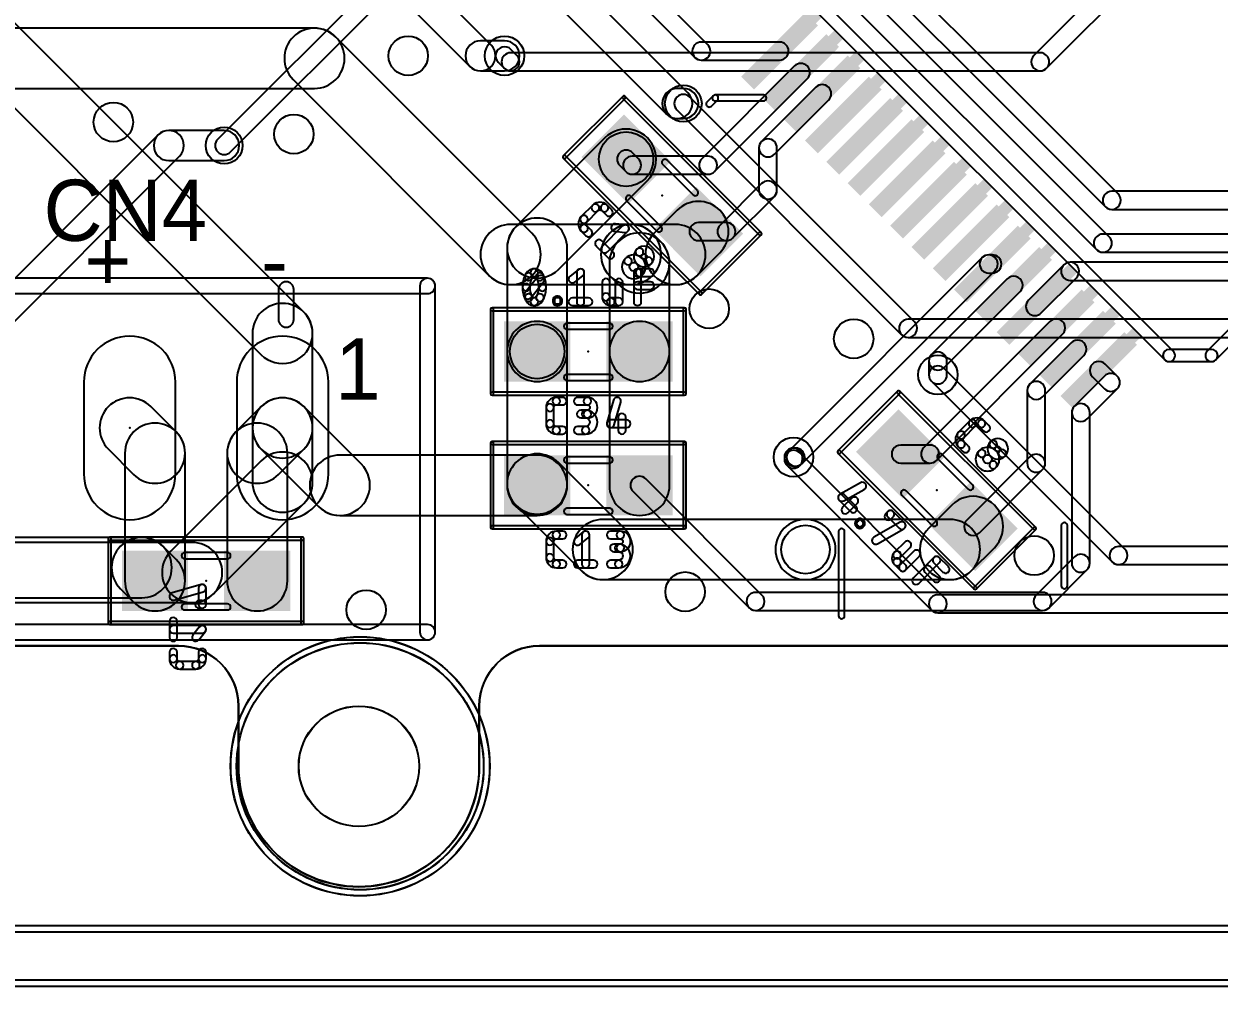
# Model space of a CAD drawing. Extents: x -4.5 to 73, y -1.7 to 47.2.
# Drawn here: x 9.51 to 29.37, y -1.65 to 14.33 of the extents above; entities that cross this region are included whole.
import ezdxf
from ezdxf.enums import TextEntityAlignment as Align

# ---------------------------------------------------------------- set-up
doc = ezdxf.new("R2010")
doc.units = 0
for name, color, linetype in [('1', 12, 'CONTINUOUS'), ('16', 132, 'CONTINUOUS'), ('17', 110, 'CONTINUOUS'), ('18', 110, 'CONTINUOUS'), ('20', 31, 'CONTINUOUS'), ('21', 253, 'CONTINUOUS'), ('22', 253, 'CONTINUOUS'), ('23', 53, 'CONTINUOUS'), ('24', 53, 'CONTINUOUS'), ('25', 253, 'CONTINUOUS'), ('26', 253, 'CONTINUOUS'), ('27', 253, 'CONTINUOUS'), ('39', 12, 'CONTINUOUS'), ('40', 132, 'CONTINUOUS'), ('41', 12, 'CONTINUOUS'), ('42', 132, 'CONTINUOUS'), ('51', 253, 'CONTINUOUS'), ('52', 253, 'CONTINUOUS')]:
    doc.layers.add(name, color=color, linetype=linetype)

# ---------------------------------------------------------------- blocks, each defined once
blk = doc.blocks.new('RECT')
blk.add_solid([(-0.5, -0.5), (0.5, -0.5), (-0.5, 0.5), (0.5, 0.5)])
blk = doc.blocks.new('LONGP100')
blk.add_lwpolyline([(-0.5, -0.5), (0.5, -0.5, 1), (0.5, 0.5), (-0.5, 0.5, 1)], format="xyb", close=True)
blk = doc.blocks.new('ROUNDV')
blk.add_circle((0, 0), 0.5)

msp = doc.modelspace()

# ---------------------------------------------------------------- linework, layer by layer
at = {"layer": '1'}
for points in [[(17.0676, 17.3676), (20.6629, 13.7724, 1), (20.875, 13.9845), (17.2798, 17.5798, 1)], [(20.5466, 13.1846), (16.9156, 16.8156, 1), (16.562, 16.462), (20.193, 12.831, 1)], [(21.9629, 16.813), (27.4819, 11.2939, 1), (27.694, 11.5061), (22.175, 17.0251, 1)], [(17.2768, 13.9768), (15.4768, 15.7768, 1), (15.1232, 15.4232), (16.9232, 13.6232, 1)], [(22.9578, 14.9578), (27.3331, 10.5825, 1), (27.5453, 10.7947), (23.17, 15.17, 1)], [(14.3413, 14.2588), (5.6925, 14.2588, 1), (5.6925, 13.2588), (14.3413, 13.2588, 1)], [(13.9877, 13.4052), (17.2464, 10.1464, 1), (17.9536, 10.8536), (14.6948, 14.1123, 1)], [(17.1, 13.55), (17.5, 13.55, 1), (17.5, 14.05), (17.1, 14.05, 1)], [(22.0689, 14.0285), (20.7689, 14.0285, 1), (20.7689, 13.7285), (22.0689, 13.7285, 1)], [(22.3164, 13.631), (20.775, 12.0896, 1), (20.9872, 11.8775), (22.5285, 13.4188, 1)], [(22.67, 13.2774), (21.77, 12.3774, 1), (21.9821, 12.1653), (22.8821, 13.0653, 1)], [(20.3698, 12.7578), (20.4698, 12.7578, 1), (20.4698, 13.2578), (20.3698, 13.2578, 1)], [(11.7445, 12.4868), (8.5545, 9.2968, 1), (8.908, 8.9432), (12.098, 12.1332, 1)], [(12.841, 12.56), (11.9213, 12.56, 1), (11.9213, 12.06), (12.841, 12.06, 1)], [(21.726, 12.2714), (21.726, 11.5714, 1), (22.026, 11.5714), (22.026, 12.2714, 1)], [(19.725, 12.0896), (19.625, 12.1896, 1), (19.4129, 11.9775), (19.5129, 11.8775, 1)], [(20.8811, 12.1335), (19.619, 12.1335, 1), (19.619, 11.8335), (20.8811, 11.8335, 1)], [(21.77, 11.6774), (21.0801, 10.9875, 1), (21.2922, 10.7754), (21.9821, 11.4653, 1)], [(31.3, 11.55), (27.5879, 11.55, 1), (27.5879, 11.25), (31.3, 11.25, 1)], [(20.6931, 10.1464), (21.0746, 10.5279, 1), (20.3675, 11.235), (19.986, 10.8536, 1)], [(17.6, 10), (19.6, 10, 1), (19.6, 11), (17.6, 11, 1)], [(20.0948, 10.7123), (19.9536, 10.8536, 1), (19.2464, 10.1464), (19.3877, 10.0052, 1)], [(19.6, 10), (20.3396, 10, 1), (20.3396, 11), (19.6, 11, 1)], [(21.1861, 11.0315), (20.721, 11.0315, 1), (20.721, 10.7315), (21.1861, 10.7315, 1)], [(20.2413, 8.89), (20.2413, 10.3588, 1), (19.2413, 10.3588), (19.2413, 8.89, 1)], [(27.4392, 10.5386), (31.1584, 10.5386, 1), (31.1584, 10.8386), (27.4392, 10.8386, 1)], [(25.4369, 10.449), (22.2299, 7.242, 1), (22.442, 7.0299), (25.649, 10.2369, 1)], [(25.5429, 10.1929), (25.6045, 10.1929, 1), (25.6045, 10.4929), (25.5429, 10.4929, 1)], [(26.4176, 9.5298), (27.0029, 10.115, 1), (26.7907, 10.3271), (26.2055, 9.7419, 1)], [(29.5789, 10.3711), (26.8968, 10.3711, 1), (26.8968, 10.0711), (29.5789, 10.0711, 1)], [(24.8061, 8.6253), (26.0641, 9.8833, 1), (25.8519, 10.0954), (24.5939, 8.8374, 1)], [(18.5413, 6.6675), (18.5413, 8.89, 1), (17.5413, 8.89), (17.5413, 6.6675, 1)], [(20.2413, 6.6675), (20.2413, 8.89, 1), (19.2413, 8.89), (19.2413, 6.6675, 1)], [(26.559, 9.3883), (24.4627, 7.292, 1), (24.6748, 7.0799), (26.7712, 9.1762, 1)], [(26.4395, 8.1374), (27.1247, 8.8227, 1), (26.9126, 9.0348), (26.2274, 8.3495, 1)], [(24.85, 8.5), (24.85, 8.7314, 1), (24.55, 8.7314), (24.55, 8.5, 1)], [(27.2662, 8.4691), (27.4662, 8.2691, 1), (27.6783, 8.4812), (27.4783, 8.6812, 1)], [(26.1834, 8.2435), (26.1834, 7.0338, 1), (26.4834, 7.0338), (26.4834, 8.2435, 1)], [(27.4662, 8.4812), (26.9662, 7.9812, 1), (27.1783, 7.7691), (27.6783, 8.2691, 1)], [(13.4577, 7.2664), (14.4102, 6.3139, 1), (15.1173, 7.0211), (14.1648, 7.9736, 1)], [(13.3113, 7.62), (13.3113, 6.72, 1), (14.3113, 6.72), (14.3113, 7.62, 1)], [(26.9222, 7.8752), (26.9222, 5.3722, 1), (27.2222, 5.3722), (27.2222, 7.8752, 1)], [(13.4577, 7.0736), (11.9564, 5.5723, 1), (12.6636, 4.8652), (14.1648, 6.3664, 1)], [(14.7637, 6.1675), (18.0413, 6.1675, 1), (18.0413, 7.1675), (14.7637, 7.1675, 1)], [(22.3, 6.9859), (22.3359, 6.9859, 1), (22.3359, 7.2859), (22.3, 7.2859, 1)], [(24.5688, 7.3359), (24.0815, 7.336, 1), (24.0814, 7.036), (24.5687, 7.0359, 1)], [(25.3896, 5.8779), (26.4395, 6.9278, 1), (26.2274, 7.1399), (25.1775, 6.09, 1)], [(21.7757, 4.8452), (19.8473, 6.7736, 1), (19.6352, 6.5614), (21.5636, 4.633, 1)], [(24.93, 6.3375), (24.546, 5.9536, 1), (25.2531, 5.2464), (25.6371, 5.6304, 1)], [(24.8996, 6.1), (22.5, 6.1, 1), (22.5, 5.1), (24.8996, 5.1, 1)], [(12.31, 5.7188), (7.3925, 5.7188, 1), (7.3925, 4.7188), (12.31, 4.7188, 1)], [(26.9662, 5.4783), (26.333, 4.8452, 1), (26.5452, 4.633), (27.1783, 5.2662, 1)], [(26.4391, 4.8891), (21.6697, 4.8891, 1), (21.6697, 4.5891), (26.4391, 4.5891, 1)], [(-0.8, -1.65), (72.4, -1.65, 1), (72.4, -1.55), (-0.8, -1.55, 1)]]:
    msp.add_lwpolyline(points, format="xyb", close=True, dxfattribs=at)
at = {"layer": '16'}
for points in [[(7.3464, 14.9464), (13.4577, 8.8352, 1), (14.1648, 9.5423), (8.0536, 15.6536, 1)], [(27.7939, 15.3061), (26.2939, 13.8061, 1), (26.5061, 13.5939), (28.0061, 15.0939, 1)], [(15.3423, 15.0235), (12.7349, 12.4161, 1), (12.9471, 12.2039), (15.5545, 14.8113, 1)], [(17.3939, 13.6939), (17.4939, 13.5939, 1), (17.7061, 13.8061), (17.6061, 13.9061, 1)], [(26.4, 13.85), (17.6, 13.85, 1), (17.6, 13.55), (26.4, 13.55, 1)], [(24.3095, 9.3803), (20.5759, 13.1139, 1), (20.3637, 12.9017), (24.0973, 9.1681, 1)], [(18.3948, 10.2523), (19.8725, 11.73, 1), (19.1654, 12.4371), (17.6877, 10.9594, 1)], [(18.5413, 8.89), (18.5413, 10.6058, 1), (17.5413, 10.6058), (17.5413, 8.89, 1)], [(13.3113, 9.1888), (13.3113, 7.62, 1), (14.3113, 7.62), (14.3113, 9.1888, 1)], [(18.5413, 6.69), (18.5413, 8.89, 1), (17.5413, 8.89), (17.5413, 6.69, 1)], [(24.2034, 9.1242), (33.0252, 9.1242, 1), (33.0252, 9.4242), (24.2034, 9.4242, 1)], [(27.8061, 5.6061), (24.8061, 8.6061, 1), (24.5939, 8.3939), (27.5939, 5.3939, 1)], [(12.0448, 7.5536), (11.6248, 7.9736, 1), (10.9177, 7.2664), (11.3377, 6.8464, 1)], [(13.7448, 6.8464), (14.1648, 7.2664, 1), (13.4577, 7.9736), (13.0377, 7.5536, 1)], [(12.1913, 5.08), (12.1913, 7.2, 1), (11.1913, 7.2), (11.1913, 5.08, 1)], [(13.8913, 5.08), (13.8913, 7.2, 1), (12.8913, 7.2), (12.8913, 5.08, 1)], [(19.4848, 5.9536), (18.3948, 7.0436, 1), (17.6877, 6.3364), (18.7777, 5.2464, 1)], [(22.45, 7.1), (22.45, 7.1359, 1), (22.15, 7.1359), (22.15, 7.1, 1)], [(24.8061, 4.8061), (22.4061, 7.2061, 1), (22.1939, 6.9939), (24.5939, 4.5939, 1)], [(22.5, 6.1), (19.1313, 6.1, 1), (19.1313, 5.1), (22.5, 5.1, 1)], [(7.3, 4.8), (11.4713, 4.8, 1), (11.4713, 5.8), (7.3, 5.8, 1)], [(11.1177, 4.9464), (11.3377, 4.7264, 1), (12.0448, 5.4336), (11.8248, 5.6536, 1)], [(36.6, 5.65), (27.7, 5.65, 1), (27.7, 5.35), (36.6, 5.35, 1)], [(44.9, 4.85), (24.7, 4.85, 1), (24.7, 4.55), (44.9, 4.55, 1)], [(-4.4, -0.75), (72.9, -0.75, 1), (72.9, -0.65), (-4.4, -0.65, 1)]]:
    msp.add_lwpolyline(points, format="xyb", close=True, dxfattribs=at)
at = {"layer": '20'}
for points in [[(2, 3.9995), (12.0797, 3.9995, 1), (12.0797, 4.0005), (2, 4.0005, 1)], [(13.0792, 3, 1), (13.0802, 3, 0.4142), (12.0797, 4.0005, 1), (12.0797, 3.9995, -0.4142)], [(18.0797, 3.9995, 1), (18.0797, 4.0005, 0.4142), (17.0792, 3, 1), (17.0802, 3, -0.4142)], [(18.0797, 3.9995), (34.2077, 3.9996, 1), (34.2077, 4.0005), (18.0797, 4.0005, 1)], [(13.0792, 3), (13.0792, 2, 1), (13.0802, 2), (13.0802, 3, 1)], [(17.0802, 2), (17.0802, 3, 1), (17.0792, 3), (17.0792, 2, 1)], [(13.0802, 2, 1), (13.0792, 2, 1), (17.0802, 2, 1), (17.0792, 2, -1)]]:
    msp.add_lwpolyline(points, format="xyb", close=True, dxfattribs=at)
for radius in [1.0005, 0.9995]:
    msp.add_circle((15.0797, 2), radius, dxfattribs=at)
at = {"layer": '21'}
for points in [[(28.6108, 8.8945), (22.3882, 15.117, 1), (22.2446, 14.9734), (28.4671, 8.7508, 1)], [(35.3967, 15.117), (29.1742, 8.8945, 1), (29.3179, 8.7508), (35.5404, 14.9734, 1)], [(16.2213, 10.1045), (6.3213, 10.1045, 1), (6.3213, 9.8505), (16.2213, 9.8505, 1)], [(13.7442, 9.92), (13.7442, 9.42, 1), (13.9983, 9.42), (13.9983, 9.92, 1)], [(16.3483, 4.2275), (16.3483, 9.9775, 1), (16.0943, 9.9775), (16.0943, 4.2275, 1)], [(29.2461, 8.9243), (28.5389, 8.9243, 1), (28.5389, 8.7211), (29.2461, 8.7211, 1)], [(6.3213, 4.1005), (16.2213, 4.1005, 1), (16.2213, 4.3545), (6.3213, 4.3545, 1)]]:
    msp.add_lwpolyline(points, format="xyb", close=True, dxfattribs=at)
at = {"layer": '23'}
for p in [(20.12, 11.4825), (18.8912, 8.89), (11.2713, 7.62), (18.8912, 6.6675), (24.6825, 6.585)]:
    msp.add_point(p, dxfattribs=at)
at = {"layer": '24'}
msp.add_point((12.5412, 5.08), dxfattribs=at)
at = {"layer": '25'}
for points in [[(18.8643, 11.0399), (19.0539, 11.2295, 1), (18.9641, 11.3193), (18.7745, 11.1297, 1)], [(19.1158, 11.2295, 1), (19.2056, 11.3193, 0.4142), (18.9641, 11.3193, 1), (19.0539, 11.2295, -0.4142)], [(19.1158, 11.2295), (19.1916, 11.1536, 1), (19.2814, 11.2434), (19.2056, 11.3193, 1)], [(18.8643, 11.0399, 1), (18.7745, 11.1297, 0.4142), (18.7745, 10.8882, 1), (18.8643, 10.978, -0.4142)], [(18.9402, 10.9022), (18.8643, 10.978, 1), (18.7745, 10.8882), (18.8504, 10.8124, 1)], [(19.4601, 10.975), (19.1188, 10.6337, 1), (19.2086, 10.5439), (19.5499, 10.8852, 1)], [(19.3273, 10.8859), (19.4979, 10.867, 1), (19.512, 10.9932), (19.3413, 11.0122, 1)], [(19.024, 10.6387), (19.2136, 10.4491, 1), (19.3034, 10.5389), (19.1138, 10.7285, 1)], [(19.7861, 10.4972, 1), (19.6963, 10.587, 1), (19.9378, 10.3456, 1), (19.848, 10.4354, -1)], [(19.848, 10.4354, 1), (19.9378, 10.3456, 1), (19.6963, 10.587, 1), (19.7861, 10.4972, -1)], [(19.5965, 10.3456, 1), (19.5067, 10.4354, 1), (19.7861, 10.156, 1), (19.6963, 10.2458, -1)], [(19.6963, 10.2458, 1), (19.7861, 10.156, 1), (19.5067, 10.4354, 1), (19.5965, 10.3456, -1)], [(18.3601, 8.001, 1), (18.3601, 8.128, 0.4142), (18.1893, 7.9573, 1), (18.3163, 7.9573, -0.4142)], [(18.3163, 7.6891), (18.3163, 7.9573, 1), (18.1893, 7.9573), (18.1893, 7.6891, 1)], [(18.3601, 8.001), (18.4673, 8.001, 1), (18.4673, 8.128), (18.3601, 8.128, 1)], [(18.7129, 8.001), (18.8738, 8.001, 1), (18.8738, 8.128), (18.7129, 8.128, 1)], [(18.8738, 7.9135, 1), (18.8738, 7.7865, 1), (18.8738, 8.128, 1), (18.8738, 8.001, -1)], [(19.3077, 8.0819), (19.2005, 7.7066, 1), (19.3226, 7.6717), (19.4298, 8.0471, 1)], [(18.3163, 7.6891, 1), (18.1893, 7.6891, 0.4142), (18.3601, 7.5184, 1), (18.3601, 7.6454, -0.4142)], [(18.8738, 7.9135), (18.7665, 7.9135, 1), (18.7665, 7.7865), (18.8738, 7.7865, 1)], [(18.847, 7.6454, 1), (18.847, 7.5184, 1), (18.847, 7.9135, 1), (18.847, 7.7865, -1)], [(19.2615, 7.6256), (19.5297, 7.6256, 1), (19.5297, 7.7526), (19.2615, 7.7526, 1)], [(19.3857, 7.7964), (19.3857, 7.5819, 1), (19.5127, 7.5819), (19.5127, 7.7964, 1)], [(25.1295, 7.4571), (25.3191, 7.6467, 1), (25.2293, 7.7365), (25.0397, 7.5469, 1)], [(25.3809, 7.6467, 1), (25.4707, 7.7365, 0.4142), (25.2293, 7.7365, 1), (25.3191, 7.6467, -0.4142)], [(25.3809, 7.6467), (25.4568, 7.5708, 1), (25.5466, 7.6606), (25.4707, 7.7365, 1)], [(18.4673, 7.6454), (18.3601, 7.6454, 1), (18.3601, 7.5184), (18.4673, 7.5184, 1)], [(18.7129, 7.5184), (18.847, 7.5184, 1), (18.847, 7.6454), (18.7129, 7.6454, 1)], [(25.1295, 7.4571, 1), (25.0397, 7.5469, 0.4142), (25.0397, 7.3054, 1), (25.1295, 7.3952, -0.4142)], [(25.2053, 7.3194), (25.1295, 7.3952, 1), (25.0397, 7.3054), (25.1155, 7.2296, 1)], [(25.6633, 7.3024, 1), (25.5735, 7.3922, 1), (25.815, 7.1507, 1), (25.7252, 7.2405, -1)], [(25.7252, 7.2405, 1), (25.815, 7.1507, 1), (25.5735, 7.3922, 1), (25.6633, 7.3024, -1)], [(25.4738, 7.1507, 1), (25.384, 7.2405, 1), (25.6633, 6.9611, 1), (25.5735, 7.051, -1)], [(25.5735, 7.051, 1), (25.6633, 6.9611, 1), (25.384, 7.2405, 1), (25.4738, 7.1507, -1)], [(18.3601, 5.7785, 1), (18.3601, 5.9055, 0.4142), (18.1893, 5.7348, 1), (18.3163, 5.7348, -0.4142)], [(18.3163, 5.4666), (18.3163, 5.7348, 1), (18.1893, 5.7348), (18.1893, 5.4666, 1)], [(18.3601, 5.7785), (18.4673, 5.7785, 1), (18.4673, 5.9055), (18.3601, 5.9055, 1)], [(18.7526, 5.6852), (18.8866, 5.7924, 1), (18.8073, 5.8916), (18.6732, 5.7843, 1)], [(18.7835, 5.842), (18.7835, 5.3594, 1), (18.9105, 5.3594), (18.9105, 5.842, 1)], [(19.2615, 5.7785), (19.4224, 5.7785, 1), (19.4224, 5.9055), (19.2615, 5.9055, 1)], [(19.4224, 5.691, 1), (19.4224, 5.564, 1), (19.4224, 5.9055, 1), (19.4224, 5.7785, -1)], [(19.4224, 5.691), (19.3152, 5.691, 1), (19.3152, 5.564), (19.4224, 5.564, 1)], [(19.3956, 5.4229, 1), (19.3956, 5.2959, 1), (19.3956, 5.691, 1), (19.3956, 5.564, -1)], [(18.3163, 5.4666, 1), (18.1893, 5.4666, 0.4142), (18.3601, 5.2959, 1), (18.3601, 5.4229, -0.4142)], [(18.4673, 5.4229), (18.3601, 5.4229, 1), (18.3601, 5.2959), (18.4673, 5.2959, 1)], [(18.7129, 5.2959), (18.981, 5.2959, 1), (18.981, 5.4229), (18.7129, 5.4229, 1)], [(19.2615, 5.2959), (19.3956, 5.2959, 1), (19.3956, 5.4229), (19.2615, 5.4229, 1)]]:
    msp.add_lwpolyline(points, format="xyb", close=True, dxfattribs=at)
at = {"layer": '26'}
for points in [[(12.4608, 5.0176), (11.9782, 4.8835, 1), (12.0121, 4.7612), (12.4947, 4.8952, 1)], [(12.5412, 4.6883), (12.5412, 4.9564, 1), (12.4143, 4.9564), (12.4143, 4.6883, 1)], [(12.4241, 4.6248), (12.4778, 4.6248, 1), (12.4778, 4.7518), (12.4241, 4.7518, 1)], [(12.0587, 4.1397), (12.0587, 4.4078, 1), (11.9317, 4.4078), (11.9317, 4.1397, 1)], [(12.4778, 4.3372), (11.9952, 4.3372, 1), (11.9952, 4.2102), (12.4778, 4.2102, 1)], [(12.4201, 4.1), (12.5273, 4.234, 1), (12.4282, 4.3134), (12.3209, 4.1793, 1)], [(11.9317, 3.8941), (11.9317, 3.7868, 1), (12.0587, 3.7868), (12.0587, 3.8941, 1)], [(12.0587, 3.7868, 1), (11.9317, 3.7868, 0.4142), (12.1024, 3.6161, 1), (12.1024, 3.7431, -0.4142)], [(12.3705, 3.7431, 1), (12.3705, 3.6161, 0.4142), (12.5412, 3.7868, 1), (12.4143, 3.7868, -0.4142)], [(12.5412, 3.7868), (12.5412, 3.8941, 1), (12.4143, 3.8941), (12.4143, 3.7868, 1)], [(12.1024, 3.6161), (12.3705, 3.6161, 1), (12.3705, 3.7431), (12.1024, 3.7431, 1)]]:
    msp.add_lwpolyline(points, format="xyb", close=True, dxfattribs=at)
at = {"layer": '27'}
for points in [[(17.9568, 10.1032, 1), (17.8426, 10.1589, 0.1139), (17.796, 9.9568, 1), (17.923, 9.9568, -0.1139)], [(17.9359, 9.7831), (18.1504, 10.0512, 1), (18.0512, 10.1305), (17.8367, 9.8624, 1)], [(17.9935, 10.1346, 1), (17.9935, 10.2616, 0.3205), (17.8396, 10.1517, 1), (17.9598, 10.1105, -0.3205)], [(18.0273, 10.1105, 1), (18.1475, 10.1517, 0.3205), (17.9935, 10.2616, 1), (17.9935, 10.1346, -0.3205)], [(18.0641, 9.9568, 1), (18.1911, 9.9568, 0.1139), (18.1445, 10.1589, 1), (18.0303, 10.1032, -0.1139)], [(18.6673, 10.0413), (18.8013, 10.1485, 1), (18.722, 10.2477), (18.5879, 10.1404, 1)], [(18.6981, 10.1981), (18.6981, 9.7155, 1), (18.8251, 9.7155), (18.8251, 10.1981, 1)], [(19.772, 9.7155), (19.772, 10.1981, 1), (19.645, 10.1981), (19.645, 9.7155, 1)], [(19.7085, 10.1346), (19.923, 10.1346, 1), (19.923, 10.2616), (19.7085, 10.2616, 1)], [(17.923, 9.9568, 1), (17.796, 9.9568, 0.1139), (17.8426, 9.7547, 1), (17.9568, 9.8103, -0.1139)], [(18.0303, 9.8103, 1), (18.1445, 9.7547, 0.1139), (18.1911, 9.9568, 1), (18.0641, 9.9568, -0.1139)], [(19.1212, 10.0372), (19.1212, 9.7959, 1), (19.2482, 9.7959), (19.2482, 10.0372, 1)], [(19.4627, 9.7155), (19.4627, 10.0372, 1), (19.3357, 10.0372), (19.3357, 9.7155, 1)], [(19.7085, 9.9201), (19.923, 9.9201, 1), (19.923, 10.0471), (19.7085, 10.0471, 1)], [(17.9598, 9.8031, 1), (17.8396, 9.7619, 0.3205), (17.9935, 9.652, 1), (17.9935, 9.779, -0.3205)], [(17.9935, 9.779, 1), (17.9935, 9.652, 0.3205), (18.1475, 9.7619, 1), (18.0273, 9.8031, -0.3205)], [(18.4277, 9.7155), (18.4277, 9.7423, 1), (18.3007, 9.7423), (18.3007, 9.7155, 1)], [(18.3642, 9.6788), (18.391, 9.6788, 1), (18.391, 9.8058), (18.3642, 9.8058, 1)], [(18.391, 9.779), (18.3642, 9.779, 1), (18.3642, 9.652), (18.391, 9.652, 1)], [(18.3275, 9.7423), (18.3275, 9.7155, 1), (18.4545, 9.7155), (18.4545, 9.7423, 1)], [(18.6276, 9.652), (18.8957, 9.652, 1), (18.8957, 9.779), (18.6276, 9.779, 1)], [(19.2482, 9.7959, 1), (19.1212, 9.7959, 0.4142), (19.2652, 9.652, 1), (19.2652, 9.779, -0.4142)], [(19.2652, 9.652), (19.3992, 9.652, 1), (19.3992, 9.779), (19.2652, 9.779, 1)], [(23.4142, 6.7105), (23.073, 6.5209, 1), (23.1346, 6.4099), (23.4759, 6.5995, 1)], [(23.0589, 6.4205), (23.2485, 6.2309, 1), (23.3383, 6.3207), (23.1487, 6.5103, 1)], [(23.2674, 6.4535), (23.1158, 6.3018, 1), (23.2056, 6.212), (23.3572, 6.3636, 1)], [(23.9193, 6.1049), (23.9572, 6.1428, 1), (23.8674, 6.2326), (23.8295, 6.1947, 1)], [(23.8674, 6.1428), (24.057, 5.9532, 1), (24.1468, 6.043), (23.9572, 6.2326, 1)], [(23.4297, 5.9878), (23.4487, 6.0068, 1), (23.3589, 6.0966), (23.3399, 6.0776, 1)], [(23.4487, 6.0587), (23.4297, 6.0776, 1), (23.3399, 5.9878), (23.3589, 5.9689, 1)], [(23.3589, 6.0068), (23.3779, 5.9878, 1), (23.4677, 6.0776), (23.4487, 6.0966, 1)], [(23.3779, 6.0776), (23.3589, 6.0587, 1), (23.4487, 5.9689), (23.4677, 5.9878, 1)], [(24.0707, 6.0534), (23.6346, 5.807, 1), (23.6971, 5.6964), (24.1332, 5.9429, 1)], [(24.0668, 5.4645, 1), (23.977, 5.5543, 0.4142), (23.977, 5.3507, 1), (24.0668, 5.4405, -0.4142)], [(24.1477, 5.7249), (23.977, 5.5543, 1), (24.0668, 5.4645), (24.2375, 5.6351, 1)], [(24.1616, 5.2559), (24.3891, 5.4834, 1), (24.2993, 5.5732), (24.0718, 5.3457, 1)], [(23.977, 5.3507), (24.0718, 5.2559, 1), (24.1616, 5.3457), (24.0668, 5.4405, 1)], [(24.3803, 5.0372), (24.7216, 5.3785, 1), (24.6318, 5.4683), (24.2905, 5.127, 1)], [(24.6318, 5.3785), (24.7834, 5.2268, 1), (24.8732, 5.3166), (24.7216, 5.4683, 1)], [(24.4801, 5.2268), (24.6318, 5.0751, 1), (24.7216, 5.1649), (24.5699, 5.3166, 1)]]:
    msp.add_lwpolyline(points, format="xyb", close=True, dxfattribs=at)
at = {"layer": '39'}
for points in [[(18.5116, 12.1009), (19.5016, 13.0909, 1), (19.4656, 13.1268), (18.4757, 12.1369, 1)], [(19.4656, 13.0909), (21.7284, 10.8281, 1), (21.7643, 10.8641), (19.5016, 13.1268, 1)], [(20.7744, 9.8741), (18.5116, 12.1369, 1), (18.4757, 12.1009), (20.7384, 9.8382, 1)], [(21.7284, 10.8641), (20.7384, 9.8741, 1), (20.7744, 9.8382), (21.7643, 10.8281, 1)], [(17.3167, 8.19), (17.3167, 9.59, 1), (17.2659, 9.59), (17.2659, 8.19, 1)], [(17.2913, 9.5646), (20.4913, 9.5646, 1), (20.4913, 9.6154), (17.2913, 9.6154, 1)], [(20.4658, 9.59), (20.4658, 8.19, 1), (20.5167, 8.19), (20.5167, 9.59, 1)], [(20.4913, 8.2154), (17.2913, 8.2154, 1), (17.2913, 8.1646), (20.4913, 8.1646, 1)], [(23.0741, 7.2034), (24.0641, 8.1934, 1), (24.0281, 8.2293), (23.0382, 7.2394, 1)], [(24.0281, 8.1934), (26.2909, 5.9306, 1), (26.3268, 5.9666), (24.0641, 8.2293, 1)], [(17.3167, 5.9675), (17.3167, 7.3675, 1), (17.2659, 7.3675), (17.2659, 5.9675, 1)], [(17.2913, 7.3421), (20.4913, 7.3421, 1), (20.4913, 7.3929), (17.2913, 7.3929, 1)], [(20.4658, 7.3675), (20.4658, 5.9675, 1), (20.5167, 5.9675), (20.5167, 7.3675, 1)], [(25.3369, 4.9766), (23.0741, 7.2394, 1), (23.0382, 7.2034), (25.3009, 4.9407, 1)], [(20.4913, 5.9929), (17.2913, 5.9929, 1), (17.2913, 5.9421), (20.4913, 5.9421, 1)], [(26.2909, 5.9666), (25.3009, 4.9766, 1), (25.3369, 4.9407), (26.3268, 5.9306, 1)]]:
    msp.add_lwpolyline(points, format="xyb", close=True, dxfattribs=at)
at = {"layer": '40'}
for points in [[(14.1413, 5.8054), (10.9413, 5.8054, 1), (10.9413, 5.7546), (14.1413, 5.7546, 1)], [(10.9159, 5.78), (10.9159, 4.38, 1), (10.9666, 4.38), (10.9666, 5.78, 1)], [(14.1667, 4.38), (14.1667, 5.78, 1), (14.1159, 5.78), (14.1159, 4.38, 1)], [(10.9413, 4.3546), (14.1413, 4.3546, 1), (14.1413, 4.4054), (10.9413, 4.4054, 1)]]:
    msp.add_lwpolyline(points, format="xyb", close=True, dxfattribs=at)
at = {"layer": '41'}
for points in [[(20.9354, 12.9646), (21.0354, 13.0646, 1), (20.9646, 13.1354), (20.8646, 13.0354, 1)], [(21, 13.05), (21.8, 13.05, 1), (21.8, 13.15), (21, 13.15, 1)]]:
    msp.add_lwpolyline(points, format="xyb", close=True, dxfattribs=at)
for radius in [2.1524, 2.0524]:
    msp.add_circle((15.1, 2), radius, dxfattribs=at)
at = {"layer": '42'}
for points in [[(26.75, 6), (26.75, 5, 1), (26.85, 5), (26.85, 6, 1)], [(23.05, 5.9), (23.05, 4.5, 1), (23.15, 4.5), (23.15, 5.9, 1)]]:
    msp.add_lwpolyline(points, format="xyb", close=True, dxfattribs=at)
for radius in [2.15, 2.05]:
    msp.add_circle((15.1, 2), radius, dxfattribs=at)
at = {"layer": '51'}
for points in [[(20.7039, 11.563), (20.2005, 12.0664, 1), (20.1286, 11.9946), (20.6321, 11.4911, 1)], [(20.1022, 10.9612), (19.5987, 11.4647, 1), (19.5269, 11.3928), (20.0303, 10.8894, 1)], [(19.2473, 9.3598), (18.5353, 9.3598, 1), (18.5353, 9.2582), (19.2473, 9.2582, 1)], [(19.2473, 8.5088), (18.5353, 8.5088, 1), (18.5353, 8.4072), (19.2473, 8.4072, 1)], [(24.7003, 7.1063), (25.2038, 6.6028, 1), (25.2756, 6.6747), (24.7722, 7.1781, 1)], [(19.2473, 7.1373), (18.5353, 7.1373, 1), (18.5353, 7.0357), (19.2473, 7.0357, 1)], [(24.0986, 6.5045), (24.602, 6.0011, 1), (24.6739, 6.0729), (24.1704, 6.5764, 1)], [(19.2473, 6.2863), (18.5353, 6.2863, 1), (18.5353, 6.1847), (19.2473, 6.1847, 1)]]:
    msp.add_lwpolyline(points, format="xyb", close=True, dxfattribs=at)
at = {"layer": '52'}
for points in [[(12.1852, 5.4482), (12.8973, 5.4482, 1), (12.8973, 5.5498), (12.1852, 5.5498, 1)], [(12.1852, 4.5972), (12.8973, 4.5972, 1), (12.8973, 4.6988), (12.1852, 4.6988, 1)]]:
    msp.add_lwpolyline(points, format="xyb", close=True, dxfattribs=at)

# ---------------------------------------------------------------- block references
at = {"layer": '1', "xscale": 0.3, "yscale": 1.5, "rotation": 315}
for p in [(22.0689, 13.8785), (22.4225, 13.5249), (22.776, 13.1714), (23.1296, 12.8178), (23.4831, 12.4643), (23.8367, 12.1107), (24.1902, 11.7572), (24.5438, 11.4036), (24.8973, 11.05), (25.2509, 10.6965), (25.6045, 10.3429), (25.958, 9.9894), (26.3116, 9.6358), (26.6651, 9.2823), (27.0187, 8.9287), (27.3722, 8.5752)]:
    msp.add_blockref('RECT', p, dxfattribs=at)
at = {"layer": '1', "xscale": 1.1}
for p, rotation in [((19.519, 12.0835), 135), ((20.721, 10.8815), 135), ((18.0413, 8.89), 180), ((19.7413, 8.89), 180), ((24.0815, 7.186), 315), ((18.0413, 6.6675), 180), ((19.7413, 6.6675), 180), ((25.2835, 5.984), 315)]:
    msp.add_blockref('RECT', p, dxfattribs=dict(at, rotation=rotation))
at = {"layer": '16', "xscale": 1.1}
for p in [(11.6913, 5.08), (13.3913, 5.08)]:
    msp.add_blockref('RECT', p, dxfattribs=at)
at = {"layer": '17', "xscale": 1.524, "yscale": 1.524, "rotation": 270}
for p in [(11.2713, 7.62), (11.2713, 7.62), (13.8113, 7.62), (13.8113, 7.62)]:
    msp.add_blockref('LONGP100', p, dxfattribs=at)
at = {"layer": '18'}
for p, xscale, yscale in [((15.9, 13.8), 0.6548, 0.6548), ((15.9, 13.8), 0.6548, 0.6548), ((17.5, 13.8), 0.6548, 0.6548), ((17.5, 13.8), 0.6548, 0.6548), ((20.4698, 13.0078), 0.6096, 0.6096), ((20.4698, 13.0078), 0.6096, 0.6096), ((11, 12.7), 0.6548, 0.6548), ((11, 12.7), 0.6548, 0.6548), ((14, 12.5), 0.6548, 0.6548), ((14, 12.5), 0.6548, 0.6548), ((12.841, 12.31), 0.6096, 0.6096), ((12.841, 12.31), 0.6096, 0.6096), ((19.519, 12.0835), 0.9048, 0.9048), ((19.519, 12.0835), 0.9048, 0.9048), ((20.9, 9.6), 0.6548, 0.6548), ((20.9, 9.6), 0.6548, 0.6548), ((18.0413, 8.89), 0.9048, 0.9048), ((18.0413, 8.89), 0.9048, 0.9048), ((23.3, 9.1), 0.6548, 0.6548), ((23.3, 9.1), 0.6548, 0.6548), ((24.7, 8.5), 0.6548, 0.6548), ((24.7, 8.5), 0.6548, 0.6548), ((22.3, 7.1359), 0.6548, 0.6548), ((22.3, 7.1359), 0.6548, 0.6548), ((22.5, 5.6), 0.8048, 0.8048), ((22.5, 5.6), 0.8048, 0.8048), ((26.3, 5.5), 0.6548, 0.6548), ((26.3, 5.5), 0.6548, 0.6548), ((20.5, 4.9), 0.6548, 0.6548), ((20.5, 4.9), 0.6548, 0.6548), ((15.2, 4.6), 0.6548, 0.6548), ((15.2, 4.6), 0.6548, 0.6548)]:
    msp.add_blockref('ROUNDV', p, dxfattribs=dict(at, xscale=xscale, yscale=yscale))
at = {"layer": '51', "xscale": 0.2, "rotation": 315}
for p in [(22.3518, 14.1613), (22.7053, 13.8078), (23.0589, 13.4542), (23.4124, 13.1006), (23.766, 12.7471), (24.1195, 12.3935), (24.4731, 12.04), (24.8266, 11.6864), (25.1802, 11.3329), (25.5337, 10.9793), (25.8873, 10.6258), (26.2408, 10.2722), (26.5944, 9.9187), (26.948, 9.5651), (27.3015, 9.2116), (27.6551, 8.858)]:
    msp.add_blockref('RECT', p, dxfattribs=at)
at = {"layer": '51', "xscale": 0.5001, "yscale": 0.95}
for p, rotation in [((19.7061, 11.8892), 135), ((20.5323, 11.063), 135), ((18.311, 8.8849), 180), ((19.4794, 8.8849), 180), ((24.2702, 7.0045), 315), ((18.311, 6.6624), 180), ((19.4794, 6.6624), 180), ((25.0964, 6.1783), 315)]:
    msp.add_blockref('RECT', p, dxfattribs=dict(at, rotation=rotation))
at = {"layer": '52', "xscale": 0.5001, "yscale": 0.95}
for p in [(11.9531, 5.0749), (13.1215, 5.0749)]:
    msp.add_blockref('RECT', p, dxfattribs=at)

# ---------------------------------------------------------------- texts
at = {"layer": '22', "text_generation_flag": 2}
for s, p in [('+', (11.3, 9.9)), ('-', (13.9, 9.9))]:
    msp.add_text(s, height=1, dxfattribs=at).set_placement(p)
at = {"layer": '25'}
msp.add_text('CN4', height=1.016, dxfattribs=at).set_placement((9.84, 10.7263))
at = {"layer": '51'}
msp.add_text('1', height=1.016, dxfattribs=at).set_placement((15.4388, 9.1075), align=Align.TOP_RIGHT)

doc.saveas('drawing.dxf')
